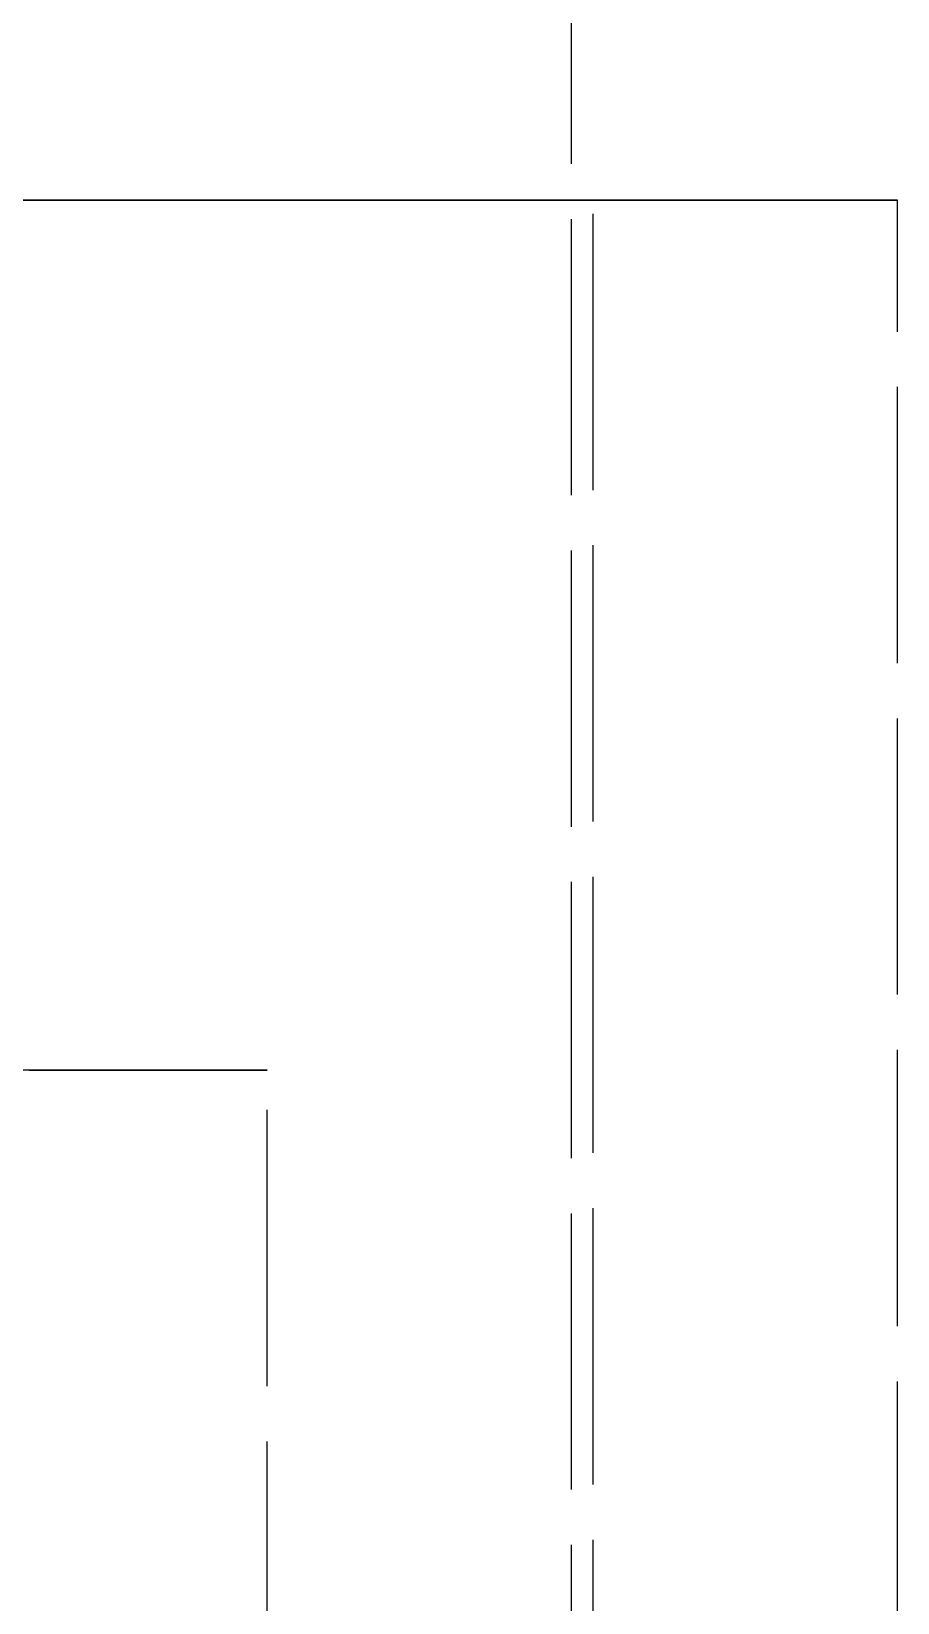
# Model space of a CAD drawing. Header units: millimetres. Extents: x -9 to 234, y -53 to 196.
# Drawn here: x 162.37 to 166.35, y -14.65 to -7.42 of the extents above; entities that cross this region are included whole.
import ezdxf

# ---------------------------------------------------------------- set-up
doc = ezdxf.new("R2010")
doc.units = ezdxf.units.MM
doc.linetypes.add('DASHED', pattern=[1.524, 1.27, -0.254])
doc.layers.add('HIDDEN', color=8, linetype='DASHED')

msp = doc.modelspace()

# ---------------------------------------------------------------- linework, layer by layer
at = {"layer": 'HIDDEN'}
for points in [[(164.85, -18.7), (164.85, -0.4)], [(164.95, -8.2), (164.75635, -8.2), (164.5627, -8.2), (164.36905, -8.2), (164.1754, -8.2), (163.98175, -8.2), (163.7881, -8.2), (163.59444, -8.2), (163.40079, -8.2), (163.20714, -8.2), (163.01349, -8.2), (162.81984, -8.2), (162.62619, -8.2), (162.43254, -8.2), (162.23889, -8.2)], [(162.30238, -8.2), (162.42143, -8.2), (162.54048, -8.2), (162.65952, -8.2), (162.77857, -8.2), (162.89762, -8.2), (163.01667, -8.2), (163.13571, -8.2), (163.25476, -8.2), (163.37381, -8.2), (163.49286, -8.2), (163.6119, -8.2), (163.73095, -8.2), (163.85, -8.2), (163.96905, -8.2), (164.0881, -8.2), (164.20714, -8.2), (164.32619, -8.2), (164.44524, -8.2), (164.56429, -8.2), (164.68333, -8.2), (164.80238, -8.2), (164.92143, -8.2), (165.04048, -8.2), (165.15952, -8.2), (165.27857, -8.2), (165.39762, -8.2), (165.51667, -8.2), (165.63571, -8.2), (165.75476, -8.2), (165.87381, -8.2), (165.99286, -8.2), (166.1119, -8.2), (166.23095, -8.2), (166.35, -8.2)], [(166.35, -8.2), (166.1119, -8.2), (165.87381, -8.2), (165.63571, -8.2), (165.39762, -8.2), (165.15952, -8.2), (164.92143, -8.2), (164.68333, -8.2), (164.44524, -8.2), (164.20714, -8.2), (163.96905, -8.2), (163.73095, -8.2), (163.49286, -8.2), (163.25476, -8.2), (163.01667, -8.2), (162.77857, -8.2), (162.54048, -8.2), (162.30238, -8.2)], [(162.33571, -8.2), (162.43254, -8.2), (162.52937, -8.2), (162.62619, -8.2), (162.72302, -8.2), (162.81984, -8.2), (162.91667, -8.2), (163.01349, -8.2), (163.11032, -8.2), (163.20714, -8.2), (163.30397, -8.2), (163.40079, -8.2), (163.49762, -8.2), (163.59444, -8.2), (163.69127, -8.2), (163.7881, -8.2), (163.88492, -8.2), (163.98175, -8.2), (164.07857, -8.2), (164.1754, -8.2), (164.27222, -8.2), (164.36905, -8.2), (164.46587, -8.2), (164.5627, -8.2), (164.65952, -8.2), (164.75635, -8.2), (164.85317, -8.2), (164.95, -8.2)], [(164.95, -20.2), (164.95, -8.2)], [(166.35, -14.9), (166.35, -8.2)], [(163.45, -12.2), (163.30397, -12.2), (163.15794, -12.2), (163.0119, -12.2), (162.86587, -12.2), (162.71984, -12.2), (162.57381, -12.2), (162.42778, -12.2), (162.28175, -12.2)], [(162.35476, -12.2), (162.42778, -12.2), (162.50079, -12.2), (162.57381, -12.2), (162.64683, -12.2), (162.71984, -12.2), (162.79286, -12.2), (162.86587, -12.2), (162.93889, -12.2), (163.0119, -12.2), (163.08492, -12.2), (163.15794, -12.2), (163.23095, -12.2), (163.30397, -12.2), (163.37698, -12.2), (163.45, -12.2)], [(163.45, -16.7), (163.45, -12.2)]]:
    msp.add_lwpolyline(points, dxfattribs=at)

doc.saveas('drawing.dxf')
